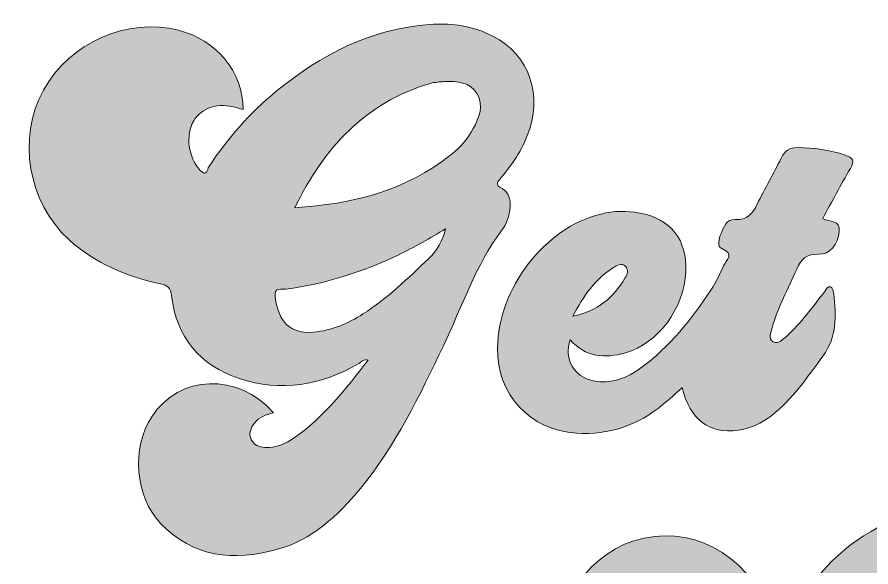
# Model space of a CAD drawing. Extents: x 552 to 1526, y -1390 to -601.
# Drawn here: x 551.8 to 1028.8, y -930.3 to -622.9 of the extents above; entities that cross this region are included whole.
import ezdxf

# ---------------------------------------------------------------- set-up
doc = ezdxf.new("R2010")
doc.units = 0
doc.header["$MEASUREMENT"] = 0
doc.layers.add('katman 1', color=7, linetype='Continuous')

# ---------------------------------------------------------------- blocks, each defined once
blk = doc.blocks.new('block 2')
at = {"layer": 'katman 1', "true_color": 0xffffff}
h = blk.add_hatch(color=7, dxfattribs=at)
h.dxf.hatch_style = 2
edge = h.paths.add_edge_path()
edge.add_spline(control_points=[(838.18, -685.39), (845.41, -662.4), (835.71, -641.01), (813.55, -631.65), (803.59, -627.44), (793.11, -626.31), (782.42, -627.07), (749.43, -629.37), (721.7, -643.91), (696.63, -664.4), (681.84, -676.48), (669.41, -690.72), (658.89, -706.67), (658.06, -707.93), (657.77, -712.52), (654.13, -708.64), (647.48, -701.57), (645.69, -688.95), (650.47, -680.91), (654.88, -673.48), (664.28, -670.6), (674.48, -673.52), (675.69, -673.87), (676.88, -674.25), (678.15, -674.64), (678.03, -653.67), (663.42, -635.85), (642.05, -630.31), (613.55, -622.92), (581.04, -637.33), (566.57, -663.78), (551.8, -690.74), (557.85, -726.45), (580.82, -747.39), (595.4, -760.68), (612.98, -767.94), (631.97, -772.1), (635.92, -772.96), (637.57, -774.38), (638.1, -778.75), (640.94, -801.99), (653.72, -817.65), (675.92, -824.98), (699.34, -832.7), (721.57, -828.84), (742.67, -816.66), (744.11, -815.83), (745.31, -813.85), (747.96, -814.74), (735.36, -830.64), (723.44, -846.55), (706.82, -858), (701.85, -861.42), (696.52, -863.96), (690.23, -863.5), (687.01, -863.26), (684.15, -862.32), (682.62, -859.13), (680.96, -855.63), (682.35, -852.67), (684.4, -849.94), (686.91, -846.58), (690.7, -845.29), (695.03, -844.11), (675.1, -821.44), (642.43, -822.83), (627.02, -846.39), (615.68, -863.76), (617.62, -891.06), (632.02, -906.09), (650.23, -925.09), (672.84, -927.26), (696.81, -920.68), (716.54, -915.26), (730.96, -901.86), (743.58, -886.5), (763.34, -862.45), (776.67, -834.64), (789.94, -806.78), (800.32, -784.97), (807.91, -761.74), (822.61, -742.08), (825.34, -738.42), (826.97, -733.95), (827.25, -729.15), (827.48, -724.89), (826.58, -720.9), (822.76, -718.84), (818.64, -716.61), (820.23, -715.08), (822.32, -712.6), (829.2, -704.48), (834.94, -695.68), (838.18, -685.39)], knot_values=[0, 0, 0, 0, 1, 1, 1, 2, 2, 2, 3, 3, 3, 4, 4, 4, 5, 5, 5, 6, 6, 6, 7, 7, 7, 8, 8, 8, 9, 9, 9, 10, 10, 10, 11, 11, 11, 12, 12, 12, 13, 13, 13, 14, 14, 14, 15, 15, 15, 16, 16, 16, 17, 17, 17, 18, 18, 18, 19, 19, 19, 20, 20, 20, 21, 21, 21, 22, 22, 22, 23, 23, 23, 24, 24, 24, 25, 25, 25, 26, 26, 26, 27, 27, 27, 28, 28, 28, 29, 29, 29, 30, 30, 30, 31, 31, 31, 31], degree=3, periodic=1)
edge = h.paths.add_edge_path()
edge.add_spline(control_points=[(781.8, -757.88), (770.2, -769.01), (758.66, -780.22), (745.02, -788.92), (736.59, -794.29), (727.61, -798.2), (717.44, -799.07), (701.63, -800.43), (697.27, -789.82), (695.96, -778.88), (695.35, -773.77), (699.76, -775.37), (701.88, -775.08), (723.89, -772.11), (744.74, -765.47), (764.73, -755.96), (773.81, -751.63), (782.43, -746.46), (791.23, -741.36), (789.58, -747.99), (786.54, -753.34), (781.8, -757.88)], knot_values=[0, 0, 0, 0, 1, 1, 1, 2, 2, 2, 3, 3, 3, 4, 4, 4, 5, 5, 5, 6, 6, 6, 7, 7, 7, 7], degree=3, periodic=1)
edge = h.paths.add_edge_path()
edge.add_spline(control_points=[(806.65, -685.24), (803.61, -690.96), (799.34, -695.8), (794.35, -699.78), (768.91, -720.11), (739.01, -727.61), (706.94, -729.51), (723.19, -696.27), (746.23, -670.72), (782.79, -660.03), (785.29, -659.3), (788.01, -659.12), (790.63, -659), (797.63, -658.7), (804.84, -659.13), (808.81, -665.84), (812.7, -672.44), (809.95, -679.06), (806.65, -685.24)], knot_values=[0, 0, 0, 0, 1, 1, 1, 2, 2, 2, 3, 3, 3, 4, 4, 4, 5, 5, 5, 6, 6, 6, 6], degree=3, periodic=1)
at = {"layer": 'katman 1', "true_color": 0x010101}
h = blk.add_hatch(color=18, dxfattribs=at)
h.dxf.hatch_style = 2
edge = h.paths.add_edge_path()
edge.add_spline(control_points=[(1014.44, -700.1), (1005.78, -697.09), (996.92, -696), (987.81, -695.89), (983.23, -695.82), (980.66, -697.66), (978.66, -701.8), (974.46, -710.51), (969.44, -718.84), (965.28, -727.57), (962.68, -733.02), (959.63, -736.53), (952.97, -736.12), (948.07, -735.82), (946.63, -740.29), (945.12, -743.87), (943.94, -746.69), (942.57, -751.2), (945.5, -752.39), (953.03, -755.47), (947.9, -758.91), (946.45, -762.09), (944.36, -766.7), (942.22, -771.34), (939.43, -775.54), (928.56, -791.96), (916.38, -807.31), (900.33, -819.04), (892.5, -824.76), (883.79, -828.31), (873.71, -826.29), (862.93, -824.13), (857.15, -814.03), (860.72, -803.39), (869.36, -813.03), (880.12, -813.96), (891.64, -810.64), (910.13, -805.3), (924.46, -785.82), (925.34, -765.25), (926.13, -747.35), (917.15, -735.79), (899.59, -732.47), (892.38, -731.1), (885.13, -731.27), (877.94, -733.03), (846.7, -740.68), (820.77, -774.28), (820.17, -807.97), (819.71, -833.96), (838.26, -853.85), (864.26, -855.55), (882.57, -856.75), (898.54, -851.14), (912.58, -839.62), (916.21, -836.63), (919.64, -833.39), (923.35, -830.08), (927.76, -848.18), (938.16, -856), (954.66, -853.9), (961.59, -853.01), (967.68, -849.98), (973.2, -845.78), (985.17, -836.7), (993.21, -824.3), (1002.01, -812.42), (1010.03, -801.59), (1009.32, -789.78), (1008.16, -777.65), (1008.03, -776.26), (1007.3, -774.24), (1006.27, -773.77), (1004.44, -772.92), (1003.94, -775.24), (1003.05, -776.34), (996.14, -784.91), (989.89, -794.06), (981.61, -801.43), (979.56, -803.27), (977.02, -806.11), (974.18, -804.42), (971.24, -802.68), (972.93, -799.26), (973.65, -796.6), (976.81, -785.06), (982.71, -774.68), (987.41, -763.78), (989.88, -758.06), (992.92, -755.3), (999.56, -755.55), (1005.99, -755.8), (1010.44, -749.96), (1011.14, -742.85), (1011.82, -736.04), (1005.74, -737.92), (1001.94, -735.5), (1007.1, -726.08), (1011.94, -716.68), (1017.34, -707.57), (1019.96, -703.17), (1018.74, -701.58), (1014.44, -700.1)], knot_values=[0, 0, 0, 0, 1, 1, 1, 2, 2, 2, 3, 3, 3, 4, 4, 4, 5, 5, 5, 6, 6, 6, 7, 7, 7, 8, 8, 8, 9, 9, 9, 10, 10, 10, 11, 11, 11, 12, 12, 12, 13, 13, 13, 14, 14, 14, 15, 15, 15, 16, 16, 16, 17, 17, 17, 18, 18, 18, 19, 19, 19, 20, 20, 20, 21, 21, 21, 22, 22, 22, 23, 23, 23, 24, 24, 24, 25, 25, 25, 26, 26, 26, 27, 27, 27, 28, 28, 28, 29, 29, 29, 30, 30, 30, 31, 31, 31, 32, 32, 32, 33, 33, 33, 34, 34, 34, 34], degree=3, periodic=1)
edge = h.paths.add_edge_path()
edge.add_spline(control_points=[(884.98, -763.02), (886.94, -761.8), (889.44, -760.18), (891.64, -762.27), (893.8, -764.31), (892.61, -766.96), (891.4, -768.99), (884.96, -779.74), (876.2, -787.41), (862.32, -790.16), (868.34, -778.76), (874.8, -769.33), (884.98, -763.02)], knot_values=[0, 0, 0, 0, 1, 1, 1, 2, 2, 2, 3, 3, 3, 4, 4, 4, 4], degree=3, periodic=1)
at = {"layer": 'katman 1', "true_color": 0xffffff}
h = blk.add_hatch(color=7, dxfattribs=at)
h.dxf.hatch_style = 2
edge = h.paths.add_edge_path()
edge.add_spline(control_points=[(960.58, -1083.06), (962.19, -1080.64), (964.08, -1080.29), (966.63, -1080.19), (1002.4, -1078.62), (1033.62, -1065.7), (1059.61, -1041.2), (1088.08, -1014.36), (1102.67, -980.79), (1103.48, -941.83), (1103.97, -917.97), (1090.07, -903.58), (1066.31, -901.08), (1052.64, -899.64), (1040.18, -903.81), (1028.54, -910.63), (1007.33, -923.06), (992.62, -941.47), (981.07, -962.72), (969.08, -984.79), (959.1, -1007.82), (947.99, -1030.3), (944.29, -1037.77), (944.33, -1037.8), (937.61, -1032.38), (922.1, -1019.91), (917.89, -996.06), (927.34, -974.15), (934.58, -957.4), (948.07, -950.94), (970.33, -953.87), (960.12, -922.9), (926.66, -905.85), (896.36, -915.71), (867.82, -924.98), (848.76, -956.96), (852.94, -989.58), (857.78, -1027.56), (879.14, -1053.58), (913.04, -1069.88), (924.3, -1075.3), (924.46, -1074.97), (916.83, -1085.34), (910, -1094.62), (910.06, -1094.35), (898.64, -1091.67), (885.84, -1088.66), (873.42, -1089.18), (863.66, -1099.48), (856.14, -1107.41), (858.1, -1114.96), (868.27, -1118.96), (876.19, -1122.06), (884.55, -1123.42), (892.91, -1122.85), (899.96, -1122.38), (904.22, -1125.37), (908.42, -1130.48), (920.46, -1145.14), (932.87, -1159.49), (948.02, -1171.15), (970.65, -1188.53), (995.78, -1197.33), (1024.56, -1193.02), (1056.07, -1188.31), (1077.74, -1159.06), (1073.29, -1127.58), (1070.79, -1109.87), (1056.05, -1095.48), (1038.55, -1093.63), (1020.03, -1091.67), (1003.21, -1102.06), (996.95, -1119.67), (998.4, -1119.42), (999.65, -1119.08), (1000.91, -1119.03), (1005.34, -1118.83), (1010.57, -1118.27), (1012.19, -1123.46), (1013.99, -1129.26), (1010.06, -1133), (1005.1, -1135.34), (999.58, -1137.95), (993.68, -1138.35), (987.65, -1137.92), (966.58, -1136.43), (950.66, -1124.16), (933.63, -1112.67), (944.92, -1104.3), (953.27, -1094.12), (960.58, -1083.06)], knot_values=[0, 0, 0, 0, 1, 1, 1, 2, 2, 2, 3, 3, 3, 4, 4, 4, 5, 5, 5, 6, 6, 6, 7, 7, 7, 8, 8, 8, 9, 9, 9, 10, 10, 10, 11, 11, 11, 12, 12, 12, 13, 13, 13, 14, 14, 14, 15, 15, 15, 16, 16, 16, 17, 17, 17, 18, 18, 18, 19, 19, 19, 20, 20, 20, 21, 21, 21, 22, 22, 22, 23, 23, 23, 24, 24, 24, 25, 25, 25, 26, 26, 26, 27, 27, 27, 28, 28, 28, 29, 29, 29, 30, 30, 30, 30], degree=3, periodic=1)
edge = h.paths.add_edge_path()
edge.add_spline(control_points=[(1049.51, -946.81), (1054.18, -942.12), (1059.29, -937.91), (1065.73, -935.79), (1072.87, -933.43), (1076.9, -936.15), (1077.29, -943.59), (1077.73, -952.13), (1075.33, -960.18), (1072.11, -967.92), (1058.37, -1001), (1036.99, -1026.62), (1001.93, -1038.51), (996.95, -1040.19), (991.81, -1041.32), (985.49, -1041.84), (1003.37, -1006.98), (1022.28, -974.1), (1049.51, -946.81)], knot_values=[0, 0, 0, 0, 1, 1, 1, 2, 2, 2, 3, 3, 3, 4, 4, 4, 5, 5, 5, 6, 6, 6, 6], degree=3, periodic=1)
at = {"layer": 'katman 1', "lineweight": 0}
for points, knots in [([(838.18, -685.39), (845.41, -662.4), (835.71, -641.01), (813.55, -631.65), (803.59, -627.44), (793.11, -626.31), (782.42, -627.07), (749.43, -629.37), (721.7, -643.91), (696.63, -664.4), (681.84, -676.48), (669.41, -690.72), (658.89, -706.67), (658.06, -707.93), (657.77, -712.52), (654.13, -708.64), (647.48, -701.57), (645.69, -688.95), (650.47, -680.91), (654.88, -673.48), (664.28, -670.6), (674.48, -673.52), (675.69, -673.87), (676.88, -674.25), (678.15, -674.64), (678.03, -653.67), (663.42, -635.85), (642.05, -630.31), (613.55, -622.92), (581.04, -637.33), (566.57, -663.78), (551.8, -690.74), (557.85, -726.45), (580.82, -747.39), (595.4, -760.68), (612.98, -767.94), (631.97, -772.1), (635.92, -772.96), (637.57, -774.38), (638.1, -778.75), (640.94, -801.99), (653.72, -817.65), (675.92, -824.98), (699.34, -832.7), (721.57, -828.84), (742.67, -816.66), (744.11, -815.83), (745.31, -813.85), (747.96, -814.74), (735.36, -830.64), (723.44, -846.55), (706.82, -858), (701.85, -861.42), (696.52, -863.96), (690.23, -863.5), (687.01, -863.26), (684.15, -862.32), (682.62, -859.13), (680.96, -855.63), (682.35, -852.67), (684.4, -849.94), (686.91, -846.58), (690.7, -845.29), (695.03, -844.11), (675.1, -821.44), (642.43, -822.83), (627.02, -846.39), (615.68, -863.76), (617.62, -891.06), (632.02, -906.09), (650.23, -925.09), (672.84, -927.26), (696.81, -920.68), (716.54, -915.26), (730.96, -901.86), (743.58, -886.5), (763.34, -862.45), (776.67, -834.64), (789.94, -806.78), (800.32, -784.97), (807.91, -761.74), (822.61, -742.08), (825.34, -738.42), (826.97, -733.95), (827.25, -729.15), (827.48, -724.89), (826.58, -720.9), (822.76, -718.84), (818.64, -716.61), (820.23, -715.08), (822.32, -712.6), (829.2, -704.48), (834.94, -695.68), (838.18, -685.39)], [0, 0, 0, 0, 1, 1, 1, 2, 2, 2, 3, 3, 3, 4, 4, 4, 5, 5, 5, 6, 6, 6, 7, 7, 7, 8, 8, 8, 9, 9, 9, 10, 10, 10, 11, 11, 11, 12, 12, 12, 13, 13, 13, 14, 14, 14, 15, 15, 15, 16, 16, 16, 17, 17, 17, 18, 18, 18, 19, 19, 19, 20, 20, 20, 21, 21, 21, 22, 22, 22, 23, 23, 23, 24, 24, 24, 25, 25, 25, 26, 26, 26, 27, 27, 27, 28, 28, 28, 29, 29, 29, 30, 30, 30, 31, 31, 31, 31]), ([(806.65, -685.24), (803.61, -690.96), (799.34, -695.8), (794.35, -699.78), (768.91, -720.11), (739.01, -727.61), (706.94, -729.51), (723.19, -696.27), (746.23, -670.72), (782.79, -660.03), (785.29, -659.3), (788.01, -659.12), (790.63, -659), (797.63, -658.7), (804.84, -659.13), (808.81, -665.84), (812.7, -672.44), (809.95, -679.06), (806.65, -685.24)], [0, 0, 0, 0, 1, 1, 1, 2, 2, 2, 3, 3, 3, 4, 4, 4, 5, 5, 5, 6, 6, 6, 6]), ([(1014.44, -700.1), (1005.78, -697.09), (996.92, -696), (987.81, -695.89), (983.23, -695.82), (980.66, -697.66), (978.66, -701.8), (974.46, -710.51), (969.44, -718.84), (965.28, -727.57), (962.68, -733.02), (959.63, -736.53), (952.97, -736.12), (948.07, -735.82), (946.63, -740.29), (945.12, -743.87), (943.94, -746.69), (942.57, -751.2), (945.5, -752.39), (953.03, -755.47), (947.9, -758.91), (946.45, -762.09), (944.36, -766.7), (942.22, -771.34), (939.43, -775.54), (928.56, -791.96), (916.38, -807.31), (900.33, -819.04), (892.5, -824.76), (883.79, -828.31), (873.71, -826.29), (862.93, -824.13), (857.15, -814.03), (860.72, -803.39), (869.36, -813.03), (880.12, -813.96), (891.64, -810.64), (910.13, -805.3), (924.46, -785.82), (925.34, -765.25), (926.13, -747.35), (917.15, -735.79), (899.59, -732.47), (892.38, -731.1), (885.13, -731.27), (877.94, -733.03), (846.7, -740.68), (820.77, -774.28), (820.17, -807.97), (819.71, -833.96), (838.26, -853.85), (864.26, -855.55), (882.57, -856.75), (898.54, -851.14), (912.58, -839.62), (916.21, -836.63), (919.64, -833.39), (923.35, -830.08), (927.76, -848.18), (938.16, -856), (954.66, -853.9), (961.59, -853.01), (967.68, -849.98), (973.2, -845.78), (985.17, -836.7), (993.21, -824.3), (1002.01, -812.42), (1010.03, -801.59), (1009.32, -789.78), (1008.16, -777.65), (1008.03, -776.26), (1007.3, -774.24), (1006.27, -773.77), (1004.44, -772.92), (1003.94, -775.24), (1003.05, -776.34), (996.14, -784.91), (989.89, -794.06), (981.61, -801.43), (979.56, -803.27), (977.02, -806.11), (974.18, -804.42), (971.24, -802.68), (972.93, -799.26), (973.65, -796.6), (976.81, -785.06), (982.71, -774.68), (987.41, -763.78), (989.88, -758.06), (992.92, -755.3), (999.56, -755.55), (1005.99, -755.8), (1010.44, -749.96), (1011.14, -742.85), (1011.82, -736.04), (1005.74, -737.92), (1001.94, -735.5), (1007.1, -726.08), (1011.94, -716.68), (1017.34, -707.57), (1019.96, -703.17), (1018.74, -701.58), (1014.44, -700.1)], [0, 0, 0, 0, 1, 1, 1, 2, 2, 2, 3, 3, 3, 4, 4, 4, 5, 5, 5, 6, 6, 6, 7, 7, 7, 8, 8, 8, 9, 9, 9, 10, 10, 10, 11, 11, 11, 12, 12, 12, 13, 13, 13, 14, 14, 14, 15, 15, 15, 16, 16, 16, 17, 17, 17, 18, 18, 18, 19, 19, 19, 20, 20, 20, 21, 21, 21, 22, 22, 22, 23, 23, 23, 24, 24, 24, 25, 25, 25, 26, 26, 26, 27, 27, 27, 28, 28, 28, 29, 29, 29, 30, 30, 30, 31, 31, 31, 32, 32, 32, 33, 33, 33, 34, 34, 34, 34]), ([(781.8, -757.88), (770.2, -769.01), (758.66, -780.22), (745.02, -788.92), (736.59, -794.29), (727.61, -798.2), (717.44, -799.07), (701.63, -800.43), (697.27, -789.82), (695.96, -778.88), (695.35, -773.77), (699.76, -775.37), (701.88, -775.08), (723.89, -772.11), (744.74, -765.47), (764.73, -755.96), (773.81, -751.63), (782.43, -746.46), (791.23, -741.36), (789.58, -747.99), (786.54, -753.34), (781.8, -757.88)], [0, 0, 0, 0, 1, 1, 1, 2, 2, 2, 3, 3, 3, 4, 4, 4, 5, 5, 5, 6, 6, 6, 7, 7, 7, 7]), ([(884.98, -763.02), (886.94, -761.8), (889.44, -760.18), (891.64, -762.27), (893.8, -764.31), (892.61, -766.96), (891.4, -768.99), (884.96, -779.74), (876.2, -787.41), (862.32, -790.16), (868.34, -778.76), (874.8, -769.33), (884.98, -763.02)], [0, 0, 0, 0, 1, 1, 1, 2, 2, 2, 3, 3, 3, 4, 4, 4, 4]), ([(960.58, -1083.06), (962.19, -1080.64), (964.08, -1080.29), (966.63, -1080.19), (1002.4, -1078.62), (1033.62, -1065.7), (1059.61, -1041.2), (1088.08, -1014.36), (1102.67, -980.79), (1103.48, -941.83), (1103.97, -917.97), (1090.07, -903.58), (1066.31, -901.08), (1052.64, -899.64), (1040.18, -903.81), (1028.54, -910.63), (1007.33, -923.06), (992.62, -941.47), (981.07, -962.72), (969.08, -984.79), (959.1, -1007.82), (947.99, -1030.3), (944.29, -1037.77), (944.33, -1037.8), (937.61, -1032.38), (922.1, -1019.91), (917.89, -996.06), (927.34, -974.15), (934.58, -957.4), (948.07, -950.94), (970.33, -953.87), (960.12, -922.9), (926.66, -905.85), (896.36, -915.71), (867.82, -924.98), (848.76, -956.96), (852.94, -989.58), (857.78, -1027.56), (879.14, -1053.58), (913.04, -1069.88), (924.3, -1075.3), (924.46, -1074.97), (916.83, -1085.34), (910, -1094.62), (910.06, -1094.35), (898.64, -1091.67), (885.84, -1088.66), (873.42, -1089.18), (863.66, -1099.48), (856.14, -1107.41), (858.1, -1114.96), (868.27, -1118.96), (876.19, -1122.06), (884.55, -1123.42), (892.91, -1122.85), (899.96, -1122.38), (904.22, -1125.37), (908.42, -1130.48), (920.46, -1145.14), (932.87, -1159.49), (948.02, -1171.15), (970.65, -1188.53), (995.78, -1197.33), (1024.56, -1193.02), (1056.07, -1188.31), (1077.74, -1159.06), (1073.29, -1127.58), (1070.79, -1109.87), (1056.05, -1095.48), (1038.55, -1093.63), (1020.03, -1091.67), (1003.21, -1102.06), (996.95, -1119.67), (998.4, -1119.42), (999.65, -1119.08), (1000.91, -1119.03), (1005.34, -1118.83), (1010.57, -1118.27), (1012.19, -1123.46), (1013.99, -1129.26), (1010.06, -1133), (1005.1, -1135.34), (999.58, -1137.95), (993.68, -1138.35), (987.65, -1137.92), (966.58, -1136.43), (950.66, -1124.16), (933.63, -1112.67), (944.92, -1104.3), (953.27, -1094.12), (960.58, -1083.06)], [0, 0, 0, 0, 1, 1, 1, 2, 2, 2, 3, 3, 3, 4, 4, 4, 5, 5, 5, 6, 6, 6, 7, 7, 7, 8, 8, 8, 9, 9, 9, 10, 10, 10, 11, 11, 11, 12, 12, 12, 13, 13, 13, 14, 14, 14, 15, 15, 15, 16, 16, 16, 17, 17, 17, 18, 18, 18, 19, 19, 19, 20, 20, 20, 21, 21, 21, 22, 22, 22, 23, 23, 23, 24, 24, 24, 25, 25, 25, 26, 26, 26, 27, 27, 27, 28, 28, 28, 29, 29, 29, 30, 30, 30, 30])]:
    blk.add_open_spline(points, degree=3, knots=knots, dxfattribs=at)

msp = doc.modelspace()

# ---------------------------------------------------------------- block references
at = {"layer": 'katman 1'}
msp.add_blockref('block 2', (0, 0), dxfattribs=at)

doc.saveas('drawing.dxf')
